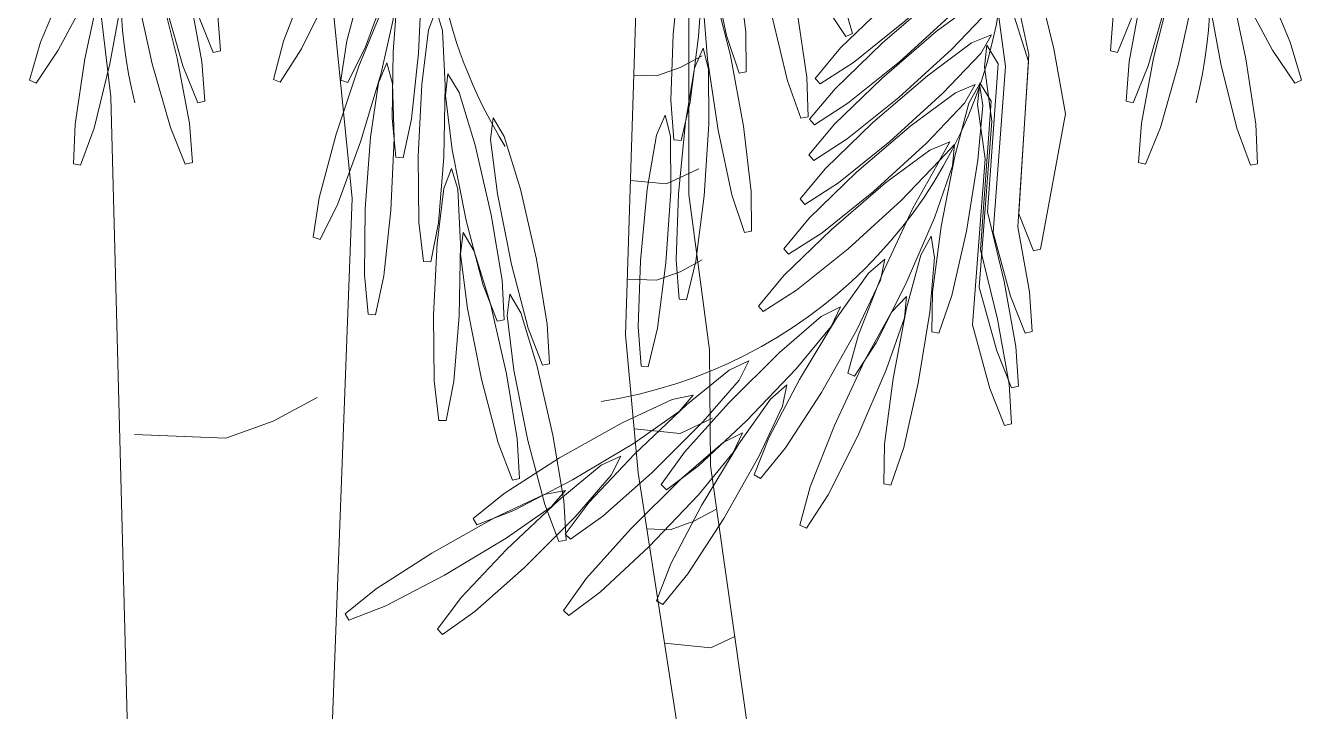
# Model space of a CAD drawing. Header units: inches. Extents: x 26.6 to 66.9, y -8.9 to 33.5.
# Drawn here: x 54.887 to 56.145, y 24.751 to 25.428 of the extents above; entities that cross this region are included whole.
import ezdxf

# ---------------------------------------------------------------- set-up
doc = ezdxf.new("R2010")
doc.units = ezdxf.units.IN
doc.header["$MEASUREMENT"] = 0
doc.layers.add('19', color=106, linetype='Continuous')
doc.layers.add('TREE E 1 75', color=9, linetype='Continuous', lineweight=5, transparency=0.6)

# ---------------------------------------------------------------- blocks, each defined once
blk = doc.blocks.new('A$C40756668')
at = {"layer": 'TREE E 1 75'}
for points in [[(2.1078, 0), (2.0256, 0.3122), (2.0256, 0.4407), (1.9613, 0.8475), (1.9399, 1.2116), (1.9184, 1.6827), (1.9185, 2.58), (1.9445, 3.2683), (1.9055, 3.6579), (1.8535, 4.476), (1.853, 4.8345), (1.879, 5.1851), (1.866, 5.4708), (1.7899, 6.0084), (1.788, 6.237), (1.747, 6.5437), (1.747, 6.6936), (1.747, 7.6254)], [(1.741, 0), (1.7256, 0.4621), (1.7256, 0.4621), (1.7042, 0.8261), (1.7256, 1.1473), (1.6827, 1.6613), (1.7279, 2.5545), (1.7065, 3.3684), (1.6636, 3.7324), (1.6419, 4.5129), (1.6854, 4.9043), (1.7278, 5.2638), (1.7278, 5.4714), (1.6472, 5.9946), (1.6224, 6.2667), (1.6635, 7.5638)], [(1.6386, 6.7796), (1.6833, 6.7779), (1.73, 6.7946), (1.7734, 6.8179)], [(1.6321, 6.5717), (1.7033, 6.5646), (1.7667, 6.5946)], [(1.6259, 6.3767), (1.6833, 6.3746), (1.73, 6.3913), (1.7734, 6.4146)], [(1.6393, 6.0812), (1.7301, 6.0721), (1.7935, 6.1021)], [(1.6642, 5.8838), (1.7101, 5.8821), (1.7568, 5.8988), (1.8002, 5.9221)], [(1.699, 5.6579), (1.7902, 5.6488), (1.8376, 5.6712)], [(1.73, 3.0349), (1.8201, 3.0315), (1.8668, 3.0482), (1.9102, 3.0715)]]:
    blk.add_lwpolyline(points, dxfattribs=at)
for points in [[(0.7022, 7.3104, 0), (0.698, 7.268, 0), (0.7136, 7.1605, 0), (0.7439, 7.0221, 0), (0.7794, 6.8967, 0), (0.8089, 6.8241, 0), (0.8228, 6.8274, 0), (0.8169, 6.9055, 0), (0.793, 7.0336, 0), (0.7587, 7.1711, 0), (0.7249, 7.2743, 0), (0.7022, 7.3104, 0)], [(1.8535, 7.3104, 0), (1.8581, 7.268, 0), (1.8952, 7.1659, 0), (1.9531, 7.0366, 0), (2.0134, 6.921, 0), (2.057, 6.8559, 0), (2.07, 6.862, 0), (2.0483, 6.9373, 0), (1.9988, 7.0579, 0), (1.9372, 7.1855, 0), (1.883, 7.2796, 0), (1.8535, 7.3104, 0)], [(2.6995, 7.3104, 0), (2.7037, 7.268, 0), (2.6882, 7.1605, 0), (2.6579, 7.0221, 0), (2.6223, 6.8967, 0), (2.5929, 6.8241, 0), (2.5789, 6.8274, 0), (2.5848, 6.9055, 0), (2.6087, 7.0336, 0), (2.6431, 7.1711, 0), (2.6769, 7.2743, 0), (2.6995, 7.3104, 0)], [(1.7715, 7.2759, 0), (1.7645, 7.2338, 0), (1.773, 7.1256, 0), (1.7942, 6.9854, 0), (1.8215, 6.858, 0), (1.8461, 6.7836, 0), (1.8602, 6.7859, 0), (1.8595, 6.8643, 0), (1.844, 6.9937, 0), (1.8187, 7.1332, 0), (1.7917, 7.2383, 0), (1.7715, 7.2759, 0)], [(1.2175, 7.2422, 0), (1.2185, 7.1996, 0), (1.1949, 7.0936, 0), (1.1542, 6.9578, 0), (1.1093, 6.8354, 0), (1.0744, 6.7653, 0), (1.0608, 6.7696, 0), (1.0725, 6.847, 0), (1.106, 6.973, 0), (1.1507, 7.1075, 0), (1.1922, 7.2079, 0), (1.2175, 7.2422, 0)], [(0.6654, 7.2168, 0), (0.6606, 7.1745, 0), (0.6229, 7.0726, 0), (0.5642, 6.9436, 0), (0.5032, 6.8285, 0), (0.4592, 6.7636, 0), (0.4462, 6.7698, 0), (0.4683, 6.8449, 0), (0.5186, 6.9652, 0), (0.581, 7.0924, 0), (0.6357, 7.1862, 0), (0.6654, 7.2168, 0)], [(1.134, 7.2242, 0), (1.1304, 7.1817, 0), (1.0956, 7.0788, 0), (1.0405, 6.9483, 0), (0.9828, 6.8314, 0), (0.9406, 6.7654, 0), (0.9274, 6.7711, 0), (0.9475, 6.8469, 0), (0.9943, 6.9685, 0), (1.0531, 7.0975, 0), (1.1052, 7.1928, 0), (1.134, 7.2242, 0)], [(2.7364, 7.2168, 0), (2.7411, 7.1745, 0), (2.7789, 7.0726, 0), (2.8376, 6.9436, 0), (2.8986, 6.8285, 0), (2.9426, 6.7636, 0), (2.9556, 6.7698, 0), (2.9334, 6.8449, 0), (2.8832, 6.9652, 0), (2.8208, 7.0924, 0), (2.766, 7.1862, 0), (2.7364, 7.2168, 0)], [(0.6716, 7.2115, 0), (0.6674, 7.169, 0), (0.6829, 7.0616, 0), (0.7132, 6.9231, 0), (0.7488, 6.7977, 0), (0.7782, 6.7251, 0), (0.7922, 6.7284, 0), (0.7863, 6.8065, 0), (0.7624, 6.9346, 0), (0.728, 7.0721, 0), (0.6942, 7.1753, 0), (0.6716, 7.2115, 0)], [(2.7302, 7.2115, 0), (2.7344, 7.169, 0), (2.7189, 7.0616, 0), (2.6885, 6.9231, 0), (2.653, 6.7977, 0), (2.6236, 6.7251, 0), (2.6096, 6.7284, 0), (2.6155, 6.8065, 0), (2.6394, 6.9346, 0), (2.6737, 7.0721, 0), (2.7076, 7.1753, 0), (2.7302, 7.2115, 0)], [(1.8815, 7.1847, 0), (1.8756, 7.1425, 0), (1.8867, 7.0344, 0), (1.9114, 6.8949, 0), (1.9418, 6.7681, 0), (1.9682, 6.6944, 0), (1.9823, 6.6971, 0), (1.9796, 6.7754, 0), (1.9609, 6.9044, 0), (1.9322, 7.0432, 0), (1.9026, 7.1476, 0), (1.8815, 7.1847, 0)], [(1.7648, 7.1473, 0), (1.7478, 7.1082, 0), (1.7297, 7.0011, 0), (1.7162, 6.86, 0), (1.7116, 6.7298, 0), (1.7173, 6.6516, 0), (1.7316, 6.6505, 0), (1.75, 6.7266, 0), (1.7664, 6.8559, 0), (1.7759, 6.9973, 0), (1.7753, 7.1059, 0), (1.7648, 7.1473, 0)], [(1.206, 7.1139, 0), (1.2173, 7.0728, 0), (1.2202, 6.9643, 0), (1.2138, 6.8227, 0), (1.2001, 6.6931, 0), (1.1834, 6.6165, 0), (1.169, 6.6174, 0), (1.1616, 6.6954, 0), (1.1635, 6.8257, 0), (1.174, 6.967, 0), (1.1898, 7.0745, 0), (1.206, 7.1139, 0)], [(2.3784, 7.1088, 0), (2.3738, 7.0665, 0), (2.3885, 6.9589, 0), (2.4177, 6.8202, 0), (2.3981, 6.5056, 0), (2.4269, 6.4327, 0), (2.441, 6.4359, 0), (2.4898, 6.7029, 0), (2.4669, 6.8313, 0), (2.4337, 6.9691, 0), (2.4007, 7.0725, 0), (2.3784, 7.1088, 0)], [(0.6367, 7.0913, 0), (0.6424, 7.049, 0), (0.6306, 6.9411, 0), (0.605, 6.8017, 0), (0.5739, 6.6751, 0), (0.547, 6.6015, 0), (0.5329, 6.6043, 0), (0.5361, 6.6826, 0), (0.5555, 6.8115, 0), (0.5851, 6.9501, 0), (0.6153, 7.0544, 0), (0.6367, 7.0913, 0)], [(0.647, 7.09, 0), (0.6428, 7.0476, 0), (0.6583, 6.9401, 0), (0.6886, 6.8017, 0), (0.7242, 6.6763, 0), (0.7536, 6.6037, 0), (0.7676, 6.6069, 0), (0.7617, 6.685, 0), (0.7378, 6.8132, 0), (0.7034, 6.9507, 0), (0.6696, 7.0539, 0), (0.647, 7.09, 0)], [(2.3742, 7.0972, 0), (2.3531, 7.0601, 0), (2.2782, 6.9814, 0), (2.1734, 6.8861, 0), (2.0719, 6.8043, 0), (2.0059, 6.7621, 0), (1.9964, 6.7728, 0), (2.0464, 6.8332, 0), (2.14, 6.9239, 0), (2.2475, 7.0162, 0), (2.3348, 7.0808, 0), (2.3742, 7.0972, 0)], [(2.7548, 7.09, 0), (2.759, 7.0476, 0), (2.7435, 6.9401, 0), (2.7131, 6.8017, 0), (2.6776, 6.6763, 0), (2.6482, 6.6037, 0), (2.6342, 6.6069, 0), (2.6401, 6.685, 0), (2.664, 6.8132, 0), (2.6983, 6.9507, 0), (2.7322, 7.0539, 0), (2.7548, 7.09, 0)], [(2.7651, 7.0913, 0), (2.7594, 7.049, 0), (2.7712, 6.9411, 0), (2.7967, 6.8017, 0), (2.8279, 6.6751, 0), (2.8548, 6.6015, 0), (2.8689, 6.6043, 0), (2.8657, 6.6826, 0), (2.8462, 6.8115, 0), (2.8167, 6.9501, 0), (2.7864, 7.0544, 0), (2.7651, 7.0913, 0)], [(2.3631, 7.0168, 0), (2.3421, 6.9798, 0), (2.2672, 6.9011, 0), (2.1624, 6.8057, 0), (2.0609, 6.724, 0), (1.9949, 6.6817, 0), (1.9854, 6.6925, 0), (2.0354, 6.7528, 0), (2.129, 6.8435, 0), (2.2365, 6.9358, 0), (2.3238, 7.0004, 0), (2.3631, 7.0168, 0)], [(1.7821, 6.9613, 0), (1.7751, 6.9192, 0), (1.7836, 6.8109, 0), (1.8048, 6.6708, 0), (1.8321, 6.5433, 0), (1.8567, 6.469, 0), (1.8709, 6.4713, 0), (1.8701, 6.5497, 0), (1.8546, 6.6791, 0), (1.8293, 6.8185, 0), (1.8023, 6.9237, 0), (1.7821, 6.9613, 0)], [(2.3619, 6.9464, 0), (2.3408, 6.9093, 0), (2.266, 6.8306, 0), (2.1611, 6.7353, 0), (2.0596, 6.6535, 0), (1.9936, 6.6113, 0), (1.9841, 6.622, 0), (2.0341, 6.6824, 0), (2.1277, 6.7731, 0), (2.2353, 6.8654, 0), (2.3226, 6.93, 0), (2.3619, 6.9464, 0)], [(2.3619, 6.9464, 0), (2.3573, 6.904, 0), (2.372, 6.7964, 0), (2.3471, 6.4688, 0), (2.3816, 6.3431, 0), (2.4104, 6.2702, 0), (2.4244, 6.2734, 0), (2.4192, 6.3516, 0), (2.3963, 6.4799, 0), (2.4172, 6.8066, 0), (2.3842, 6.9101, 0), (2.3619, 6.9464, 0)], [(1.1627, 6.9322, 0), (1.1637, 6.8896, 0), (1.1401, 6.7836, 0), (1.0994, 6.6478, 0), (1.0545, 6.5254, 0), (1.0197, 6.4553, 0), (1.006, 6.4596, 0), (1.0178, 6.537, 0), (1.0513, 6.663, 0), (1.0959, 6.7975, 0), (1.1375, 6.8979, 0), (1.1627, 6.9322, 0)], [(1.2486, 6.9086, 0), (1.2609, 6.8678, 0), (1.2665, 6.7593, 0), (1.2636, 6.6176, 0), (1.253, 6.4877, 0), (1.2382, 6.4108, 0), (1.2239, 6.4113, 0), (1.2145, 6.4891, 0), (1.2132, 6.6194, 0), (1.2202, 6.761, 0), (1.2334, 6.8687, 0), (1.2486, 6.9086, 0)], [(2.3443, 6.8594, 0), (2.3233, 6.8224, 0), (2.2484, 6.7437, 0), (2.1436, 6.6483, 0), (2.0421, 6.5666, 0), (1.9761, 6.5244, 0), (1.9666, 6.5351, 0), (2.0166, 6.5954, 0), (2.1102, 6.6861, 0), (2.2177, 6.7784, 0), (2.305, 6.8431, 0), (2.3443, 6.8594, 0)], [(2.3349, 6.8384, 0), (2.3303, 6.796, 0), (2.345, 6.6884, 0), (2.3201, 6.3609, 0), (2.3546, 6.2351, 0), (2.3834, 6.1623, 0), (2.3974, 6.1655, 0), (2.3922, 6.2436, 0), (2.3693, 6.372, 0), (2.3361, 6.5097, 0), (2.3572, 6.8021, 0), (2.3349, 6.8384, 0)], [(1.7754, 6.8326, 0), (1.7584, 6.7936, 0), (1.7403, 6.6865, 0), (1.7268, 6.5454, 0), (1.7222, 6.4151, 0), (1.728, 6.337, 0), (1.7423, 6.3359, 0), (1.7606, 6.412, 0), (1.7771, 6.5413, 0), (1.7865, 6.6827, 0), (1.7859, 6.7913, 0), (1.7754, 6.8326, 0)], [(1.1513, 6.8039, 0), (1.1626, 6.7628, 0), (1.1655, 6.6543, 0), (1.1591, 6.5127, 0), (1.1453, 6.3831, 0), (1.1287, 6.3065, 0), (1.1143, 6.3074, 0), (1.1069, 6.3854, 0), (1.1087, 6.5157, 0), (1.1192, 6.657, 0), (1.1351, 6.7645, 0), (1.1513, 6.8039, 0)], [(1.2718, 6.7819, 0), (1.2937, 6.7453, 0), (1.3255, 6.6415, 0), (1.3572, 6.5034, 0), (1.3786, 6.3748, 0), (1.383, 6.2966, 0), (1.3689, 6.2936, 0), (1.3409, 6.3667, 0), (1.3078, 6.4928, 0), (1.2802, 6.6318, 0), (1.2668, 6.7396, 0), (1.2718, 6.7819, 0)], [(2.3121, 6.761, 0), (2.291, 6.7239, 0), (2.2162, 6.6452, 0), (2.1114, 6.5499, 0), (2.0098, 6.4681, 0), (1.9438, 6.4259, 0), (1.9343, 6.4366, 0), (1.9843, 6.497, 0), (2.078, 6.5877, 0), (2.1855, 6.68, 0), (2.2728, 6.7446, 0), (2.3121, 6.761, 0)], [(2.3202, 6.7618, 0), (2.2996, 6.7245, 0), (2.2715, 6.6196, 0), (2.2448, 6.4804, 0), (2.228, 6.3511, 0), (2.2264, 6.2728, 0), (2.2405, 6.2703, 0), (2.2659, 6.3444, 0), (2.2945, 6.4716, 0), (2.3172, 6.6115, 0), (2.3268, 6.7197, 0), (2.3202, 6.7618, 0)], [(2.3214, 6.7642, 0), (2.3168, 6.7218, 0), (2.3314, 6.6142, 0), (2.3066, 6.2866, 0), (2.3411, 6.1609, 0), (2.3699, 6.0881, 0), (2.3839, 6.0913, 0), (2.3787, 6.1694, 0), (2.3558, 6.2978, 0), (2.3226, 6.4355, 0), (2.3437, 6.7279, 0), (2.3214, 6.7642, 0)], [(1.7002, 6.7003, 0), (1.6832, 6.6612, 0), (1.6651, 6.5541, 0), (1.6516, 6.4131, 0), (1.647, 6.2828, 0), (1.6527, 6.2047, 0), (1.667, 6.2035, 0), (1.6854, 6.2797, 0), (1.7018, 6.409, 0), (1.7113, 6.5504, 0), (1.7107, 6.659, 0), (1.7002, 6.7003, 0)], [(1.361, 6.695, 0), (1.3829, 6.6584, 0), (1.4148, 6.5546, 0), (1.4464, 6.4165, 0), (1.4678, 6.2879, 0), (1.4722, 6.2097, 0), (1.4581, 6.2067, 0), (1.4301, 6.2798, 0), (1.3971, 6.4059, 0), (1.3694, 6.5449, 0), (1.356, 6.6527, 0), (1.361, 6.695, 0)], [(2.2619, 6.6477, 0), (2.2408, 6.6106, 0), (2.166, 6.5319, 0), (2.0612, 6.4366, 0), (1.9597, 6.3548, 0), (1.8937, 6.3126, 0), (1.8842, 6.3233, 0), (1.9342, 6.3837, 0), (2.0278, 6.4744, 0), (2.1353, 6.5667, 0), (2.2226, 6.6313, 0), (2.2619, 6.6477, 0)], [(2.2711, 6.6428, 0), (2.242, 6.6116, 0), (2.1892, 6.5167, 0), (2.1294, 6.3882, 0), (2.0816, 6.2669, 0), (2.061, 6.1914, 0), (2.0741, 6.1855, 0), (2.1168, 6.2512, 0), (2.1754, 6.3676, 0), (2.2315, 6.4977, 0), (2.2672, 6.6003, 0), (2.2711, 6.6428, 0)], [(1.2787, 6.5952, 0), (1.2911, 6.5544, 0), (1.2966, 6.446, 0), (1.2937, 6.3043, 0), (1.2832, 6.1744, 0), (1.2684, 6.0974, 0), (1.254, 6.0979, 0), (1.2447, 6.1757, 0), (1.2433, 6.3061, 0), (1.2503, 6.4476, 0), (1.2635, 6.5554, 0), (1.2787, 6.5952, 0)], [(1.3019, 6.4686, 0), (1.3238, 6.432, 0), (1.3557, 6.3282, 0), (1.3873, 6.19, 0), (1.4087, 6.0614, 0), (1.4131, 5.9832, 0), (1.399, 5.9802, 0), (1.371, 6.0534, 0), (1.338, 6.1795, 0), (1.3103, 6.3185, 0), (1.2969, 6.4262, 0), (1.3019, 6.4686, 0)], [(2.2253, 6.4616, 0), (2.2047, 6.4243, 0), (2.1766, 6.3194, 0), (2.1499, 6.1803, 0), (2.1331, 6.051, 0), (2.1315, 5.9727, 0), (2.1456, 5.9702, 0), (2.171, 6.0443, 0), (2.1996, 6.1715, 0), (2.2223, 6.3113, 0), (2.2319, 6.4195, 0), (2.2253, 6.4616, 0)], [(2.1334, 6.4165, 0), (2.1012, 6.3887, 0), (2.0385, 6.3, 0), (1.9653, 6.1787, 0), (1.9047, 6.0632, 0), (1.8761, 5.9903, 0), (1.8885, 5.9831, 0), (1.938, 6.0438, 0), (2.0088, 6.1532, 0), (2.0785, 6.2766, 0), (2.125, 6.3748, 0), (2.1334, 6.4165, 0)], [(1.3936, 6.347, 0), (1.4155, 6.3105, 0), (1.4474, 6.2066, 0), (1.479, 6.0685, 0), (1.5004, 5.9399, 0), (1.5048, 5.8617, 0), (1.4907, 5.8587, 0), (1.4627, 5.9319, 0), (1.4297, 6.058, 0), (1.402, 6.1969, 0), (1.3886, 6.3047, 0), (1.3936, 6.347, 0)], [(2.1762, 6.3426, 0), (2.1471, 6.3114, 0), (2.0943, 6.2165, 0), (2.0345, 6.0881, 0), (1.9867, 5.9668, 0), (1.9661, 5.8912, 0), (1.9792, 5.8853, 0), (2.0218, 5.951, 0), (2.0805, 6.0674, 0), (2.1366, 6.1976, 0), (2.1722, 6.3002, 0), (2.1762, 6.3426, 0)], [(2.0461, 6.3219, 0), (2.0081, 6.3027, 0), (1.9257, 6.232, 0), (1.8251, 6.1321, 0), (1.7382, 6.0349, 0), (1.6927, 5.9712, 0), (1.703, 5.9611, 0), (1.7658, 6.008, 0), (1.8611, 6.0969, 0), (1.9588, 6.1996, 0), (2.0277, 6.2834, 0), (2.0461, 6.3219, 0)], [(1.8654, 6.2156, 0), (1.8268, 6.1973, 0), (1.7427, 6.1286, 0), (1.6397, 6.0313, 0), (1.5505, 5.9363, 0), (1.5034, 5.8736, 0), (1.5135, 5.8633, 0), (1.5774, 5.9086, 0), (1.6749, 5.9952, 0), (1.775, 6.0954, 0), (1.8461, 6.1776, 0), (1.8654, 6.2156, 0)], [(1.9405, 6.1678, 0), (1.9082, 6.14, 0), (1.8455, 6.0513, 0), (1.7723, 5.93, 0), (1.7118, 5.8145, 0), (1.6831, 5.7416, 0), (1.6955, 5.7343, 0), (1.745, 5.7951, 0), (1.8159, 5.9045, 0), (1.8856, 6.0279, 0), (1.932, 6.126, 0), (1.9405, 6.1678, 0)], [(1.7559, 6.1477, 0), (1.7141, 6.1394, 0), (1.6158, 6.0933, 0), (1.4922, 6.024, 0), (1.3825, 5.9535, 0), (1.3216, 5.9042, 0), (1.3288, 5.8918, 0), (1.4019, 5.9201, 0), (1.5175, 5.9803, 0), (1.6391, 6.0532, 0), (1.7279, 6.1156, 0), (1.7559, 6.1477, 0)], [(1.8532, 6.0732, 0), (1.8151, 6.054, 0), (1.7327, 5.9833, 0), (1.6321, 5.8834, 0), (1.5453, 5.7862, 0), (1.4998, 5.7224, 0), (1.51, 5.7124, 0), (1.5728, 5.7593, 0), (1.6682, 5.8481, 0), (1.7658, 5.9508, 0), (1.8348, 6.0347, 0), (1.8532, 6.0732, 0)], [(1.6129, 6.0275, 0), (1.5744, 6.0092, 0), (1.4903, 5.9406, 0), (1.3873, 5.8432, 0), (1.2981, 5.7482, 0), (1.251, 5.6855, 0), (1.261, 5.6753, 0), (1.3249, 5.7206, 0), (1.4225, 5.8071, 0), (1.5226, 5.9073, 0), (1.5936, 5.9895, 0), (1.6129, 6.0275, 0)], [(1.5035, 5.9596, 0), (1.4617, 5.9513, 0), (1.3634, 5.9052, 0), (1.2398, 5.8359, 0), (1.1301, 5.7654, 0), (1.0692, 5.7161, 0), (1.0764, 5.7037, 0), (1.1494, 5.7321, 0), (1.2651, 5.7922, 0), (1.3866, 5.8651, 0), (1.4755, 5.9275, 0), (1.5035, 5.9596, 0)]]:
    blk.add_polyline3d(points, dxfattribs=at)
for centre, radius, start, end in [((2.2262, 7.155), 0.9873, 129.2214, 211.5191), ((1.4315, 7.0652), 0.9408, 278.726, 62.9078), ((1.5654, 6.9519), 0.9393, 81.7072, 193.9822), ((1.8364, 6.9519), 0.9393, 346.0178, 98.2928)]:
    blk.add_arc(centre, radius, start, end, dxfattribs=at)

msp = doc.modelspace()

# ---------------------------------------------------------------- block references
at = {"layer": '19'}
msp.add_blockref('A$C40756668', (53.2641, 21.9896), dxfattribs=at)
at = {"layer": '19', "xscale": 0.5, "yscale": 0.5, "zscale": 0.5}
msp.add_blockref('A$C40756668', (54.6673, 21.9896), dxfattribs=at)

doc.saveas('drawing.dxf')
